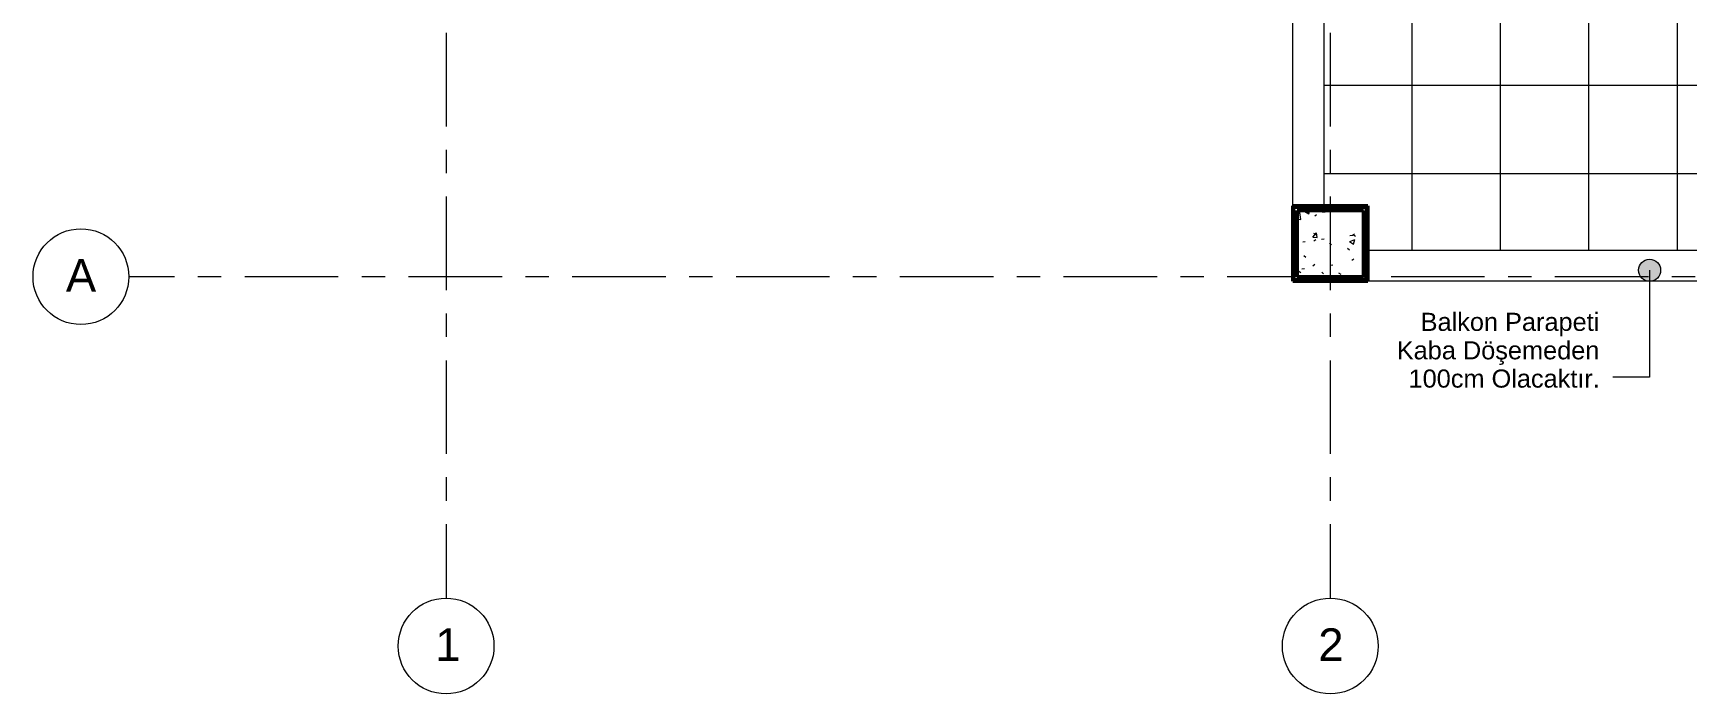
# Model space of a CAD drawing. Header units: centimetres. Extents: x -1798 to 30, y -905 to 1164.
# Drawn here: x -1798 to -676, y -905 to -457 of the extents above; entities that cross this region are included whole.
import ezdxf

# ---------------------------------------------------------------- set-up
doc = ezdxf.new("R2010")
doc.units = ezdxf.units.CM
doc.linetypes.add('Grid Line', pattern=[2.2225, 1.27, -0.3175, 0.3175, -0.3175])
for name, color, linetype, lineweight in [('A-FLOR-PATT', 8, 'Continuous', 18), ('A-WALL', 113, 'Continuous', 18), ('A-WALL-PATT', 111, 'Continuous', 50), ('G-ANNO-TEXT', 231, 'Continuous', 9), ('S-COLS', 52, 'Continuous', 18), ('S-GRID', 1, 'Continuous', 9), ('S-GRID-IDEN', 1, 'Continuous', 9)]:
    doc.layers.add(name, color=color, linetype=linetype, lineweight=lineweight)
doc.styles.add('Arial', font='arial.ttf', dxfattribs={"height": 22.129491})
doc.styles.add('Arial_1', font='arial.ttf', dxfattribs={"height": 12.294162})

msp = doc.modelspace()

# ---------------------------------------------------------------- hatches: boundary and pattern name
at = {"layer": 'A-WALL-PATT', "lineweight": 18, "ltscale": 50}
for points in [[(-895.4, -575.7), (-893.9, -575.7), (-893.9, -574.2), (-943.4, -574.2), (-943.4, -575.7), (-941.9, -575.7)], [(-943.4, -625.2), (-941.9, -625.2), (-941.9, -575.7), (-943.4, -575.7), (-943.4, -577.2)], [(-892.4, -625.2), (-892.4, -574.2), (-893.9, -574.2), (-893.9, -625.2)], [(-895.4, -625.2), (-893.9, -625.2), (-893.9, -623.7), (-941.9, -623.7), (-941.9, -625.2), (-940.4, -625.2)]]:
    msp.add_hatch(color=256, dxfattribs=at).paths.add_polyline_path(points, flags=0)
at = {"layer": 'G-ANNO-TEXT', "ltscale": 50}
h = msp.add_hatch(color=7, dxfattribs=at)
edge = h.paths.add_edge_path(flags=0)
edge.add_arc((-701.3, -617.8), 7.5, 0, 360)
at = {"layer": 'S-COLS', "ltscale": 50}
h = msp.add_hatch(dxfattribs=at)
h.set_pattern_fill('FP_2', color=256, style=0, pattern_type=2)
h.set_pattern_definition([(50, (0, 0), (36.4365, -3.1877), [3.81, -41.91]), (355, (0, 0), (-7.0485, 38.2117), [3.048, -33.528]), (100.451, (3.036, -0.266), (29.3886, 35.0229), [3.238, -35.618]), (46.184, (0, 10.16), (54.216, -8.4084), [5.715, -62.865]), (96.636, (4.52, 9.46), (47.4805, 49.4854), [4.857, -53.427]), (351.184, (0, 10.16), (47.481, 49.4846), [4.572, -50.292]), (21, (5.08, 7.62), (30.32265, -20.4528), [3.81, -41.91]), (326, (5.08, 7.62), (12.3607, 36.8379), [3.048, -33.528]), (71.451, (7.607, 5.916), (42.6833, 16.3839), [3.238, -35.618]), (37.5, (0, 0), (0.61807, 16.91082), [1.676, -31.445, 1.676, -32.36, -33.655]), (37.5, (0, 0), (0.61807, 16.91082), [-67.158, 1.676, -31.979]), (7.5, (0, 0), (13.36414, 20.03578), [1.676, -17.729, 1.676, -30.683, -12.827]), (7.5, (0, 0), (13.36414, 20.03578), [-51.765, 1.676, -11.151]), (327.5, (-11.328, 0), (27.11816, -1.14606), [1.676, -11.024, 1.676, -37.948, -52.578]), (327.5, (-11.328, 0), (27.11816, -1.14606), [-52.324, 1.676, -50.902]), (317.5, (-16.408, 0), (29.6258, 5.08507), [1.676, -14.834, 1.676, -24.638, -37.338]), (317.5, (-16.408, 0), (29.6258, 5.08507), [-42.824, 1.676, -35.662])])
h.paths.add_polyline_path([(-895.4, -622.2), (-895.4, -577.2), (-940.4, -577.2), (-940.4, -622.2)], flags=0)

# ---------------------------------------------------------------- linework, layer by layer
at = {"layer": 'A-FLOR-PATT', "linetype": 'Continuous', "ltscale": 50}
for p, q in [((-862.4, -604.2), (-862.4, -375.2)), ((-802.4, -604.2), (-802.4, -375.2)), ((-742.4, -604.2), (-742.4, -375.2)), ((-682.4, -604.2), (-682.4, -375.2)), ((-922.4, -492.2), (-285.9, -492.2)), ((-922.4, -552.2), (-285.9, -552.2))]:
    msp.add_line(p, q, dxfattribs=at)
at = {"layer": 'A-WALL', "ltscale": 50}
for p, q in [((-943.4, -574.2), (-943.4, -375.2)), ((-922.4, -375.2), (-922.4, -574.2)), ((-941.9, -623.7), (-941.9, -575.7)), ((-941.9, -575.7), (-893.9, -575.7)), ((-893.9, -575.7), (-893.9, -623.7)), ((-892.4, -604.2), (-315.9, -604.2)), ((-893.9, -623.7), (-941.9, -623.7)), ((-315.9, -625.2), (-892.4, -625.2))]:
    msp.add_line(p, q, dxfattribs=at)
at = {"layer": 'A-WALL', "lineweight": 50, "ltscale": 50}
for p, q in [((-943.4, -574.2), (-943.4, -625.2)), ((-892.4, -574.2), (-943.4, -574.2)), ((-940.4, -622.2), (-940.4, -577.2)), ((-940.4, -577.2), (-895.4, -577.2)), ((-895.4, -577.2), (-895.4, -622.2)), ((-892.4, -625.2), (-892.4, -574.2)), ((-943.4, -625.2), (-892.4, -625.2)), ((-895.4, -622.2), (-940.4, -622.2))]:
    msp.add_line(p, q, dxfattribs=at)
at = {"layer": 'A-WALL-PATT', "linetype": 'Continuous', "lineweight": 18, "ltscale": 50}
for p, q in [((-941.9, -579.9), (-940.4, -578.4)), ((-938.9, -577.2), (-940.4, -575.7)), ((-939.2, -577.2), (-937.7, -575.7)), ((-916.2, -577.2), (-917.7, -575.7)), ((-916.6, -577.2), (-915.1, -575.7)), ((-895.4, -578.6), (-893.9, -577.1)), ((-893.9, -576.9), (-895.1, -575.7)), ((-940.4, -598.3), (-941.9, -596.8)), ((-941.9, -602.5), (-940.4, -601)), ((-893.9, -599.5), (-895.4, -598)), ((-895.4, -601.2), (-893.9, -599.7)), ((-940.4, -620.9), (-941.9, -619.4)), ((-940.5, -623.7), (-940.4, -623.6)), ((-940.4, -623.6), (-939, -622.2)), ((-937.6, -623.7), (-939.1, -622.2)), ((-917.8, -623.7), (-916.3, -622.2)), ((-915, -623.7), (-916.5, -622.2)), ((-893.9, -622.1), (-895.4, -620.6)), ((-895.2, -623.7), (-893.9, -622.4))]:
    msp.add_line(p, q, dxfattribs=at)
at = {"layer": 'G-ANNO-TEXT', "color": 7, "ltscale": 50}
for p, q in [((-701.3, -617.8), (-701.3, -690.4)), ((-701.3, -690.4), (-726.3, -690.4))]:
    msp.add_line(p, q, dxfattribs=at)
msp.add_circle((-701.3, -617.8), 7.5, dxfattribs=at)
at = {"layer": 'S-COLS', "color": 9, "lineweight": 50, "ltscale": 50}
for p, q in [((-895.4, -577.2), (-940.4, -577.2)), ((-940.4, -577.2), (-940.4, -622.2)), ((-895.4, -622.2), (-895.4, -577.2)), ((-940.4, -622.2), (-895.4, -622.2))]:
    msp.add_line(p, q, dxfattribs=at)
at = {"layer": 'S-GRID', "linetype": 'Grid Line', "ltscale": 50}
for p, q in [((-1517.9, 1099), (-1517.9, -840.4)), ((-917.9, 1099), (-917.9, -840.4)), ((-35.3, -622.2), (-1733.2, -622.2))]:
    msp.add_line(p, q, dxfattribs=at)
at = {"layer": 'S-GRID-IDEN', "ltscale": 50}
for centre in [(-1765.7, -622.2), (-1517.9, -872.9), (-917.9, -872.9)]:
    msp.add_circle(centre, 32.5, dxfattribs=at)

# ---------------------------------------------------------------- texts
at = {"layer": 'G-ANNO-TEXT', "color": 7, "ltscale": 50, "style": 'Arial_1'}
for s, p in [('Balkon Parapeti', (-856.6, -659)), ('Kaba Döşemeden', (-872.8, -678.3)), ('100cm Olacaktır.', (-864.8, -697.5))]:
    msp.add_text(s, height=12.294, dxfattribs=at).set_placement(p)
at = {"layer": 'S-GRID-IDEN', "ltscale": 50, "style": 'Arial'}
for s, p in [('A', (-1775.9, -632.4)), ('1', (-1525.3, -883)), ('2', (-926.1, -883))]:
    msp.add_text(s, height=22.1, dxfattribs=at).set_placement(p)

doc.saveas('drawing.dxf')
